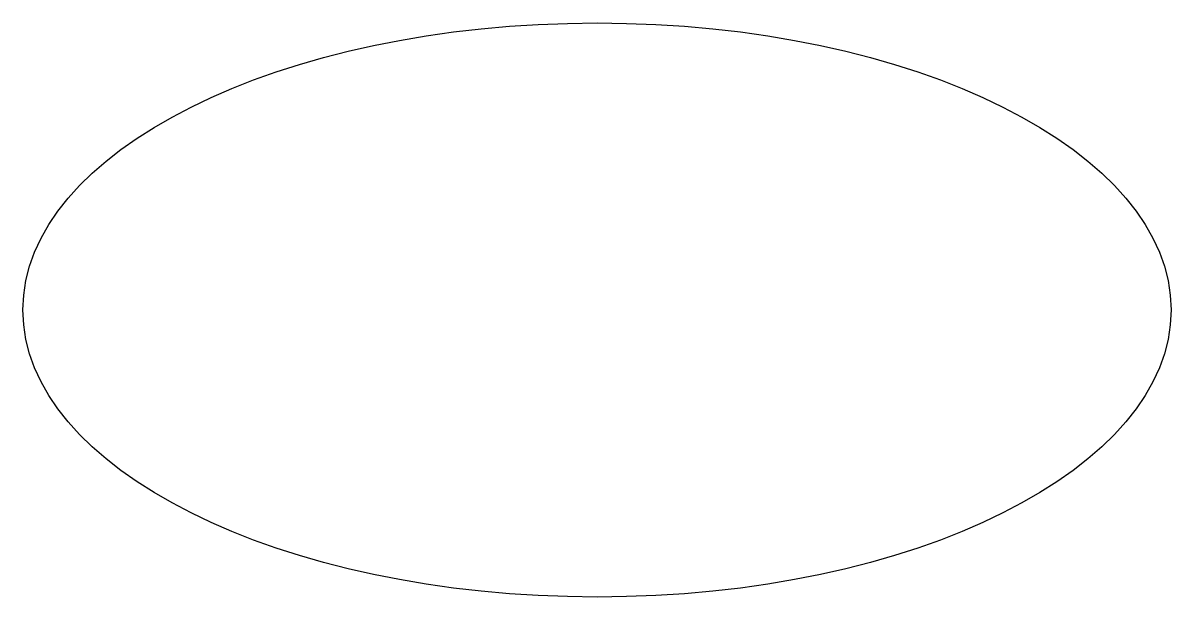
# Model space of a CAD drawing. Header units: millimetres. Extents: x 55 to 155, y 124 to 174.
import ezdxf

# ---------------------------------------------------------------- set-up
doc = ezdxf.new("R2010")
doc.units = ezdxf.units.MM
doc.layers.add('_WELD Visible(Default)', color=7, linetype='Continuous', lineweight=30)

msp = doc.modelspace()

# ---------------------------------------------------------------- linework, layer by layer
at = {"layer": '_WELD Visible(Default)'}
msp.add_ellipse((105, 148.5), major_axis=(-50, 0), ratio=0.5, dxfattribs=at)

doc.saveas('drawing.dxf')
